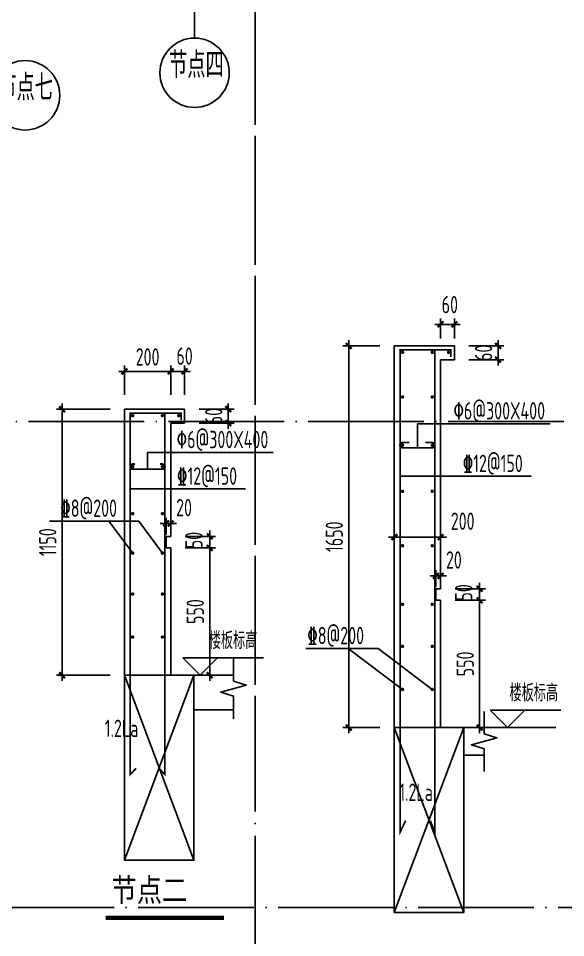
# Model space of a CAD drawing. Extents: x -765033 to 1614171, y -1073 to 729564.
# Drawn here: x 1347059 to 1356525, y 237078 to 252972 of the extents above; entities that cross this region are included whole.
import ezdxf
from ezdxf.enums import TextEntityAlignment as Align

# ---------------------------------------------------------------- set-up
doc = ezdxf.new("R2010")
doc.units = 0
doc.header["$LTSCALE"] = 1000
doc.header["$MEASUREMENT"] = 0
doc.linetypes.add('109-34 轴网$0$L1$0$$AUDIT_BAD_LTYPE1', pattern=[0])
doc.linetypes.add('DOTE', pattern=[2.42, 2, -0.2, 0.02, -0.2])
doc.layers.get('Defpoints').update_dxf_attribs({"color": 167})
for name, color, linetype in [('a-dote', 14, 'DOTE'), ('a-dote-dim', 3, 'Continuous'), ('A_STR-砼墙', 51, 'Continuous'), ('A_STR-砼柱', 51, 'Continuous'), ('s-dim', 3, 'Continuous'), ('s-rein', 1, 'Continuous'), ('s-thin', 3, 'Continuous'), ('墙柱说明', 7, 'Continuous'), ('尺寸标注-板', 3, 'Continuous'), ('楼板负筋钢筋', 1, 'Continuous')]:
    doc.layers.add(name, color=color, linetype=linetype)
doc.layers.add('楼板负筋文字', color=7, linetype='Continuous', lineweight=18)
doc.styles.add('-宋体', font='simhei.ttf', dxfattribs={"width": 0.8})
doc.styles.add('TSSD_Dimension', font='tssdeng.shx', dxfattribs={"width": 0.7, "bigfont": 'Hztxt.shx'})
doc.styles.add('TSSD_Rein', font='Tssdeng.shx', dxfattribs={"width": 0.7, "bigfont": 'Hztxt.shx'})
doc.dimstyles.new('TSSD_25_100', dxfattribs={"dimtxt": 300, "dimasz": 100, "dimexe": 100, "dimexo": 250, "dimgap": 100, "dimtad": 1, "dimdec": 0, "dimlfac": 0.25, "dimzin": 0, "dimdsep": 46, "dimtxsty": 'TSSD_Dimension', "dimblk": 'ARCHTICK', "dimblk1": 'ARCHTICK', "dimblk2": 'ARCHTICK', "dimcen": 0, "dimdle": 100, "dimclrt": 7, "dimadec": 0, "dimazin": 0, "dimtfac": 1, "dimtdec": 0, "dimtix": 1, "dimtmove": 2, "dimatfit": 3, "dimfxl": 1, "dimtolj": 1, "dimtzin": 0, "dimarcsym": 0})

# ---------------------------------------------------------------- blocks, each defined once
blk = doc.blocks.new('_ArchTick')
at = {"color": 0, "linetype": 'ByBlock', "const_width": 0.4}
blk.add_lwpolyline([(-0.5, -0.5), (0.5, 0.5)], dxfattribs=at)
blk = doc.blocks.new('*D940')
at = {"layer": 'Defpoints', "color": 0, "transparency": 16777216}
for p in [(1354602, 247310), (1355356, 247310), (1354602, 247070)]:
    blk.add_point(p, dxfattribs=at)
at = {"layer": 's-dim', "color": 0, "lineweight": -2, "transparency": 16777216}
for p, q in [((1355356, 247310), (1355356, 247410)), ((1354852, 247310), (1355456, 247310)), ((1355356, 247070), (1355356, 247310)), ((1354852, 247070), (1355456, 247070)), ((1355356, 247070), (1355356, 246970))]:
    blk.add_line(p, q, dxfattribs=at)
at = {"layer": 's-dim', "color": 0, "lineweight": -2, "transparency": 16777216, "xscale": 100, "yscale": 100, "zscale": 100}
for p, rotation in [((1355356, 247310), 270), ((1355356, 247070), 90)]:
    blk.add_blockref('_ArchTick', p, dxfattribs=dict(at, rotation=rotation))
at = {"layer": 's-dim', "color": 7, "transparency": 16777216, "insert": (1355106, 247190), "char_height": 300, "attachment_point": 5, "rotation": 90, "style": 'TSSD_Dimension'}
blk.add_mtext('\\A1;60', dxfattribs=at)
blk = doc.blocks.new('*D941')
at = {"layer": 'Defpoints', "color": 0, "transparency": 16777216}
for p in [(1352773, 247310), (1353562, 247310), (1353562, 240710)]:
    blk.add_point(p, dxfattribs=at)
at = {"layer": 's-dim', "color": 0, "lineweight": -2, "transparency": 16777216}
for p, q in [((1352773, 240610), (1352773, 247410)), ((1353312, 247310), (1352673, 247310)), ((1353312, 240710), (1352673, 240710))]:
    blk.add_line(p, q, dxfattribs=at)
at = {"layer": 's-dim', "color": 0, "lineweight": -2, "transparency": 16777216, "xscale": 100, "yscale": 100, "zscale": 100}
for p, rotation in [((1352773, 247310), 90), ((1352773, 240710), 270)]:
    blk.add_blockref('_ArchTick', p, dxfattribs=dict(at, rotation=rotation))
at = {"layer": 's-dim', "color": 7, "transparency": 16777216, "insert": (1352523, 244010), "char_height": 300, "attachment_point": 5, "rotation": 90, "style": 'TSSD_Dimension'}
blk.add_mtext('\\A1;1650', dxfattribs=at)
blk = doc.blocks.new('*D942')
at = {"layer": 'Defpoints', "color": 0, "transparency": 16777216}
for p in [(1354602, 247682), (1354362, 247190), (1354602, 247190)]:
    blk.add_point(p, dxfattribs=at)
at = {"layer": 's-dim', "color": 0, "lineweight": -2, "transparency": 16777216}
for p, q in [((1354262, 247682), (1354702, 247682)), ((1354362, 247440), (1354362, 247782)), ((1354602, 247440), (1354602, 247782))]:
    blk.add_line(p, q, dxfattribs=at)
at = {"layer": 's-dim', "color": 0, "lineweight": -2, "transparency": 16777216, "xscale": 100, "yscale": 100, "zscale": 100, "rotation": 180}
blk.add_blockref('_ArchTick', (1354362, 247682), dxfattribs=at)
at = {"layer": 's-dim', "color": 0, "lineweight": -2, "transparency": 16777216, "xscale": 100, "yscale": 100, "zscale": 100}
blk.add_blockref('_ArchTick', (1354602, 247682), dxfattribs=at)
at = {"layer": 's-dim', "color": 7, "transparency": 16777216, "insert": (1354522, 248023), "char_height": 300, "attachment_point": 5, "style": 'TSSD_Dimension'}
blk.add_mtext('\\A1;60', dxfattribs=at)
blk = doc.blocks.new('*D947')
at = {"layer": 'Defpoints', "color": 0, "transparency": 16777216}
for p in [(1354362, 244003), (1353562, 243326), (1354362, 243326)]:
    blk.add_point(p, dxfattribs=at)
at = {"layer": 's-dim', "color": 0, "lineweight": -2, "transparency": 16777216}
for p, q in [((1353462, 244003), (1354462, 244003)), ((1353562, 243576), (1353562, 244103)), ((1354362, 243576), (1354362, 244103))]:
    blk.add_line(p, q, dxfattribs=at)
at = {"layer": 's-dim', "color": 0, "lineweight": -2, "transparency": 16777216, "xscale": 100, "yscale": 100, "zscale": 100, "rotation": 180}
blk.add_blockref('_ArchTick', (1353562, 244003), dxfattribs=at)
at = {"layer": 's-dim', "color": 0, "lineweight": -2, "transparency": 16777216, "xscale": 100, "yscale": 100, "zscale": 100}
blk.add_blockref('_ArchTick', (1354362, 244003), dxfattribs=at)
at = {"layer": 's-dim', "color": 7, "transparency": 16777216, "insert": (1354744, 244278), "char_height": 300, "attachment_point": 5, "style": 'TSSD_Dimension'}
blk.add_mtext('\\A1;200', dxfattribs=at)
blk = doc.blocks.new('*D952')
at = {"layer": 'Defpoints', "color": 0, "transparency": 16777216}
for p in [(1354362, 242910), (1355038, 242910), (1354362, 240710)]:
    blk.add_point(p, dxfattribs=at)
at = {"layer": 's-dim', "color": 0, "lineweight": -2, "transparency": 16777216}
for p, q in [((1354612, 242910), (1355138, 242910)), ((1355038, 240610), (1355038, 243010)), ((1354612, 240710), (1355138, 240710))]:
    blk.add_line(p, q, dxfattribs=at)
at = {"layer": 's-dim', "color": 0, "lineweight": -2, "transparency": 16777216, "xscale": 100, "yscale": 100, "zscale": 100}
for p, rotation in [((1355038, 242910), 90), ((1355038, 240710), 270)]:
    blk.add_blockref('_ArchTick', p, dxfattribs=dict(at, rotation=rotation))
at = {"layer": 's-dim', "color": 7, "transparency": 16777216, "insert": (1354788, 241810), "char_height": 300, "attachment_point": 5, "rotation": 90, "style": 'TSSD_Dimension'}
blk.add_mtext('\\A1;550', dxfattribs=at)
blk = doc.blocks.new('*D953')
at = {"layer": 'Defpoints', "color": 0, "transparency": 16777216}
for p in [(1354362, 243110), (1355038, 243110), (1354362, 242910)]:
    blk.add_point(p, dxfattribs=at)
at = {"layer": 's-dim', "color": 0, "lineweight": -2, "transparency": 16777216}
for p, q in [((1355038, 242810), (1355038, 243210)), ((1354612, 243110), (1355138, 243110)), ((1354612, 242910), (1355138, 242910))]:
    blk.add_line(p, q, dxfattribs=at)
at = {"layer": 's-dim', "color": 0, "lineweight": -2, "transparency": 16777216, "xscale": 100, "yscale": 100, "zscale": 100}
for p, rotation in [((1355038, 243110), 90), ((1355038, 242910), 270)]:
    blk.add_blockref('_ArchTick', p, dxfattribs=dict(at, rotation=rotation))
at = {"layer": 's-dim', "color": 7, "transparency": 16777216, "insert": (1354763, 243047), "char_height": 300, "attachment_point": 5, "rotation": 90, "style": 'TSSD_Dimension'}
blk.add_mtext('\\A1;50', dxfattribs=at)
blk = doc.blocks.new('*D954')
at = {"layer": 'Defpoints', "color": 0, "transparency": 16777216}
for p in [(1354282, 243333), (1354282, 242892), (1354362, 242892)]:
    blk.add_point(p, dxfattribs=at)
at = {"layer": 's-dim', "color": 0, "lineweight": -2, "transparency": 16777216}
for p, q in [((1354282, 243142), (1354282, 243433)), ((1354362, 243142), (1354362, 243433)), ((1354282, 243333), (1354182, 243333)), ((1354362, 243333), (1354282, 243333)), ((1354362, 243333), (1354462, 243333))]:
    blk.add_line(p, q, dxfattribs=at)
at = {"layer": 's-dim', "color": 0, "lineweight": -2, "transparency": 16777216, "xscale": 100, "yscale": 100, "zscale": 100}
blk.add_blockref('_ArchTick', (1354282, 243333), dxfattribs=at)
at = {"layer": 's-dim', "color": 0, "lineweight": -2, "transparency": 16777216, "xscale": 100, "yscale": 100, "zscale": 100, "rotation": 180}
blk.add_blockref('_ArchTick', (1354362, 243333), dxfattribs=at)
at = {"layer": 's-dim', "color": 7, "transparency": 16777216, "insert": (1354592, 243608), "char_height": 300, "attachment_point": 5, "style": 'TSSD_Dimension'}
blk.add_mtext('\\A1;20', dxfattribs=at)
blk = doc.blocks.new('*D959')
at = {"layer": 'Defpoints', "color": 0, "transparency": 16777216}
for p in [(1349934, 246215), (1350689, 246215), (1349934, 245975)]:
    blk.add_point(p, dxfattribs=at)
at = {"layer": 's-dim', "color": 0, "lineweight": -2, "transparency": 16777216}
for p, q in [((1350184, 246215), (1350789, 246215)), ((1350689, 246215), (1350689, 246315)), ((1350689, 245975), (1350689, 246215)), ((1350184, 245975), (1350789, 245975)), ((1350689, 245975), (1350689, 245875))]:
    blk.add_line(p, q, dxfattribs=at)
at = {"layer": 's-dim', "color": 0, "lineweight": -2, "transparency": 16777216, "xscale": 100, "yscale": 100, "zscale": 100}
for p, rotation in [((1350689, 246215), 270), ((1350689, 245975), 90)]:
    blk.add_blockref('_ArchTick', p, dxfattribs=dict(at, rotation=rotation))
at = {"layer": 's-dim', "color": 7, "transparency": 16777216, "insert": (1350439, 246095), "char_height": 300, "attachment_point": 5, "rotation": 90, "style": 'TSSD_Dimension'}
blk.add_mtext('\\A1;60', dxfattribs=at)
blk = doc.blocks.new('*D960')
at = {"layer": 'Defpoints', "color": 0, "transparency": 16777216}
for p in [(1349934, 246869), (1349694, 246215), (1349934, 246215)]:
    blk.add_point(p, dxfattribs=at)
at = {"layer": 's-dim', "color": 0, "lineweight": -2, "transparency": 16777216}
for p, q in [((1349594, 246869), (1350034, 246869)), ((1349694, 246465), (1349694, 246969)), ((1349934, 246465), (1349934, 246969))]:
    blk.add_line(p, q, dxfattribs=at)
at = {"layer": 's-dim', "color": 0, "lineweight": -2, "transparency": 16777216, "xscale": 100, "yscale": 100, "zscale": 100, "rotation": 180}
blk.add_blockref('_ArchTick', (1349694, 246869), dxfattribs=at)
at = {"layer": 's-dim', "color": 0, "lineweight": -2, "transparency": 16777216, "xscale": 100, "yscale": 100, "zscale": 100}
blk.add_blockref('_ArchTick', (1349934, 246869), dxfattribs=at)
at = {"layer": 's-dim', "color": 7, "transparency": 16777216, "insert": (1349934, 247133), "char_height": 300, "attachment_point": 5, "style": 'TSSD_Dimension'}
blk.add_mtext('\\A1;60', dxfattribs=at)
blk = doc.blocks.new('*D961')
at = {"layer": 'Defpoints', "color": 0, "transparency": 16777216}
for p in [(1348894, 246215), (1347816, 241615), (1348894, 241615)]:
    blk.add_point(p, dxfattribs=at)
at = {"layer": 's-dim', "color": 0, "lineweight": -2, "transparency": 16777216}
for p, q in [((1348644, 246215), (1347716, 246215)), ((1347816, 246315), (1347816, 241515)), ((1348644, 241615), (1347716, 241615))]:
    blk.add_line(p, q, dxfattribs=at)
at = {"layer": 's-dim', "color": 0, "lineweight": -2, "transparency": 16777216, "xscale": 100, "yscale": 100, "zscale": 100}
for p, rotation in [((1347816, 246215), 90), ((1347816, 241615), 270)]:
    blk.add_blockref('_ArchTick', p, dxfattribs=dict(at, rotation=rotation))
at = {"layer": 's-dim', "color": 7, "transparency": 16777216, "insert": (1347566, 243915), "char_height": 300, "attachment_point": 5, "rotation": 90, "style": 'TSSD_Dimension'}
blk.add_mtext('\\A1;1150', dxfattribs=at)
blk = doc.blocks.new('*D962')
at = {"layer": 'Defpoints', "color": 0, "transparency": 16777216}
for p in [(1349694, 246869), (1348894, 246215), (1349694, 246215)]:
    blk.add_point(p, dxfattribs=at)
at = {"layer": 's-dim', "color": 0, "lineweight": -2, "transparency": 16777216}
for p, q in [((1348794, 246869), (1349794, 246869)), ((1348894, 246465), (1348894, 246969)), ((1349694, 246465), (1349694, 246969))]:
    blk.add_line(p, q, dxfattribs=at)
at = {"layer": 's-dim', "color": 0, "lineweight": -2, "transparency": 16777216, "xscale": 100, "yscale": 100, "zscale": 100, "rotation": 180}
blk.add_blockref('_ArchTick', (1348894, 246869), dxfattribs=at)
at = {"layer": 's-dim', "color": 0, "lineweight": -2, "transparency": 16777216, "xscale": 100, "yscale": 100, "zscale": 100}
blk.add_blockref('_ArchTick', (1349694, 246869), dxfattribs=at)
at = {"layer": 's-dim', "color": 7, "transparency": 16777216, "insert": (1349294, 247119), "char_height": 300, "attachment_point": 5, "style": 'TSSD_Dimension'}
blk.add_mtext('\\A1;200', dxfattribs=at)
blk = doc.blocks.new('*D963')
at = {"layer": 'Defpoints', "color": 0, "transparency": 16777216}
for p in [(1349694, 243815), (1350370, 243815), (1349694, 241615)]:
    blk.add_point(p, dxfattribs=at)
at = {"layer": 's-dim', "color": 0, "lineweight": -2, "transparency": 16777216}
for p, q in [((1350370, 241515), (1350370, 243915)), ((1349944, 243815), (1350470, 243815)), ((1349944, 241615), (1350470, 241615))]:
    blk.add_line(p, q, dxfattribs=at)
at = {"layer": 's-dim', "color": 0, "lineweight": -2, "transparency": 16777216, "xscale": 100, "yscale": 100, "zscale": 100}
for p, rotation in [((1350370, 243815), 90), ((1350370, 241615), 270)]:
    blk.add_blockref('_ArchTick', p, dxfattribs=dict(at, rotation=rotation))
at = {"layer": 's-dim', "color": 7, "transparency": 16777216, "insert": (1350120, 242715), "char_height": 300, "attachment_point": 5, "rotation": 90, "style": 'TSSD_Dimension'}
blk.add_mtext('\\A1;550', dxfattribs=at)
blk = doc.blocks.new('*D964')
at = {"layer": 'Defpoints', "color": 0, "transparency": 16777216}
for p in [(1349694, 244015), (1350370, 244015), (1349694, 243815)]:
    blk.add_point(p, dxfattribs=at)
at = {"layer": 's-dim', "color": 0, "lineweight": -2, "transparency": 16777216}
for p, q in [((1349944, 244015), (1350470, 244015)), ((1350370, 243715), (1350370, 244115)), ((1349944, 243815), (1350470, 243815))]:
    blk.add_line(p, q, dxfattribs=at)
at = {"layer": 's-dim', "color": 0, "lineweight": -2, "transparency": 16777216, "xscale": 100, "yscale": 100, "zscale": 100}
for p, rotation in [((1350370, 244015), 90), ((1350370, 243815), 270)]:
    blk.add_blockref('_ArchTick', p, dxfattribs=dict(at, rotation=rotation))
at = {"layer": 's-dim', "color": 7, "transparency": 16777216, "insert": (1350095, 243952), "char_height": 300, "attachment_point": 5, "rotation": 90, "style": 'TSSD_Dimension'}
blk.add_mtext('\\A1;50', dxfattribs=at)
blk = doc.blocks.new('*D965')
at = {"layer": 'Defpoints', "color": 0, "transparency": 16777216}
for p in [(1349614, 244238), (1349614, 243797), (1349694, 243797)]:
    blk.add_point(p, dxfattribs=at)
at = {"layer": 's-dim', "color": 0, "lineweight": -2, "transparency": 16777216}
for p, q in [((1349614, 244047), (1349614, 244338)), ((1349694, 244047), (1349694, 244338)), ((1349614, 244238), (1349514, 244238)), ((1349694, 244238), (1349614, 244238)), ((1349694, 244238), (1349794, 244238))]:
    blk.add_line(p, q, dxfattribs=at)
at = {"layer": 's-dim', "color": 0, "lineweight": -2, "transparency": 16777216, "xscale": 100, "yscale": 100, "zscale": 100}
blk.add_blockref('_ArchTick', (1349614, 244238), dxfattribs=at)
at = {"layer": 's-dim', "color": 0, "lineweight": -2, "transparency": 16777216, "xscale": 100, "yscale": 100, "zscale": 100, "rotation": 180}
blk.add_blockref('_ArchTick', (1349694, 244238), dxfattribs=at)
at = {"layer": 's-dim', "color": 7, "transparency": 16777216, "insert": (1349925, 244513), "char_height": 300, "attachment_point": 5, "style": 'TSSD_Dimension'}
blk.add_mtext('\\A1;20', dxfattribs=at)
blk = doc.blocks.new('A$C45ED3BFD')
at = {"layer": 'a-dote'}
for p, q in [((33600, 3850), (33600, 37800)), ((33600, -5600), (33600, 21350)), ((-4200, 8400), (47400, 8400)), ((-2300, 0), (47400, 0))]:
    blk.add_line(p, q, dxfattribs=at)

msp = doc.modelspace()

# ---------------------------------------------------------------- linework, layer by layer
at = {"layer": 'a-dote-dim', "color": 6}
for centre in [(1350106.6, 252031.6), (1347175.4, 251642.3)]:
    msp.add_circle(centre, 600, dxfattribs=at)
at = {"layer": 'A_STR-砼墙'}
for p, q in [((1353561.8, 247310.1), (1353561.8, 247070.1)), ((1354601.8, 247310.1), (1353561.8, 247310.1)), ((1354601.8, 247310.1), (1354601.8, 247070.1)), ((1353561.8, 247070.1), (1353561.8, 240230.1)), ((1354601.8, 247070.1), (1354361.8, 247070.1)), ((1354361.8, 247070.1), (1354361.8, 243110.1)), ((1348894.5, 246215.4), (1348894.5, 245975.4)), ((1349934.5, 246215.4), (1348894.5, 246215.4)), ((1349934.5, 246215.4), (1349934.5, 245975.4)), ((1348894.5, 245975.4), (1348894.5, 241615.4)), ((1349934.5, 245975.4), (1349694.5, 245975.4)), ((1349694.5, 245975.4), (1349694.5, 244015.4)), ((1349614.5, 244015.4), (1349694.5, 244015.4)), ((1349614.5, 243815.4), (1349614.5, 244015.4)), ((1349614.5, 243815.4), (1349694.5, 243815.4)), ((1349694.5, 243815.4), (1349694.5, 241615.4)), ((1354281.8, 243110.1), (1354361.8, 243110.1)), ((1354281.8, 242910.1), (1354281.8, 243110.1)), ((1354281.8, 242910.1), (1354361.8, 242910.1)), ((1354361.8, 242910.1), (1354361.8, 240710.1)), ((1350094.5, 241615.4), (1350780.7, 241615.4)), ((1350780.7, 241015.4), (1350094.5, 241015.4)), ((1354161.8, 240710.1), (1355115.3, 240710.1)), ((1353561.8, 240230.1), (1353561.8, 240230.1)), ((1355115.3, 240230.1), (1354761.8, 240230.1))]:
    msp.add_line(p, q, dxfattribs=at)
at = {"layer": 'A_STR-砼柱'}
for p, q in [((1348894.5, 241615.4), (1348894.5, 238415.4)), ((1350094.5, 241615.4), (1349374.5, 241615.4)), ((1350094.5, 238415.4), (1350094.5, 241015.4)), ((1353561.8, 240230.1), (1353561.8, 237510.1)), ((1354761.8, 237510.1), (1354761.8, 240230.1)), ((1348894.5, 238415.4), (1350094.5, 238415.4)), ((1353561.8, 237510.1), (1354761.8, 237510.1))]:
    msp.add_line(p, q, dxfattribs=at)
at = {"layer": 's-rein', "const_width": 30}
for points in [[(1353688.5, 247197.5, 1), (1353718.5, 247197.5, 1)], [(1354203, 247197.5, 1), (1354233, 247197.5, 1)], [(1354485, 247197.5, 1), (1354515, 247197.5, 1)], [(1353688.5, 246426.6, 1), (1353718.5, 246426.6, 1)], [(1354203, 246426.6, 1), (1354233, 246426.6, 1)], [(1349021.1, 246102.7, 1), (1349051.1, 246102.7, 1)], [(1349535.6, 246102.7, 1), (1349565.6, 246102.7, 1)], [(1349817.7, 246102.7, 1), (1349847.7, 246102.7, 1)], [(1353688.5, 245592, 1), (1353718.5, 245592, 1)], [(1354203, 245592, 1), (1354233, 245592, 1)], [(1349021.1, 245221.8, 1), (1349051.1, 245221.8, 1)], [(1349535.6, 245221.8, 1), (1349565.6, 245221.8, 1)], [(1353688.5, 244795.4, 1), (1353718.5, 244795.4, 1)], [(1354203, 244795.4, 1), (1354233, 244795.4, 1)], [(1349021.1, 244408.4, 1), (1349051.1, 244408.4, 1)], [(1349535.6, 244408.4, 1), (1349565.6, 244408.4, 1)], [(1353688.5, 243853.6, 1), (1353718.5, 243853.6, 1)], [(1354203, 243853.6, 1), (1354233, 243853.6, 1)], [(1349021.1, 243726, 1), (1349051.1, 243726, 1)], [(1349535.6, 243726, 1), (1349565.6, 243726, 1)], [(1349021.1, 243018.4, 1), (1349051.1, 243018.4, 1)], [(1349535.6, 243018.4, 1), (1349565.6, 243018.4, 1)], [(1353688.5, 242840.7, 1), (1353718.5, 242840.7, 1)], [(1354203, 242840.7, 1), (1354233, 242840.7, 1)], [(1349021.1, 242274.2, 1), (1349051.1, 242274.2, 1)], [(1349535.6, 242274.2, 1), (1349565.6, 242274.2, 1)], [(1353688.5, 242113.1, 1), (1353718.5, 242113.1, 1)], [(1354203, 242113.1, 1), (1354233, 242113.1, 1)], [(1353688.5, 241368.9, 1), (1353718.5, 241368.9, 1)], [(1354203, 241368.9, 1), (1354233, 241368.9, 1)]]:
    msp.add_lwpolyline(points, format="xyb", close=True, dxfattribs=at)
for points in [[(1353823.5, 245637), (1353703.5, 245637, 1), (1353703.5, 245547), (1354218, 245547, 1), (1354218, 245637), (1354098, 245637)], [(1349077.9, 245266.8), (1349036.1, 245266.8, 1), (1349036.1, 245176.8), (1349550.6, 245176.8, 1), (1349550.6, 245266.8), (1349508.8, 245266.8)]]:
    msp.add_lwpolyline(points, format="xyb", dxfattribs=at)
at = {"layer": 's-thin'}
for p, q in [((1350206.1, 241615.4), (1349906.1, 241915.4)), ((1349906.1, 241915.4), (1350506.1, 241915.4)), ((1350206.1, 241615.4), (1350506.1, 241915.4)), ((1350506.1, 241915.4), (1351298.5, 241915.4)), ((1355522.2, 240710.1), (1355222.2, 241010.1)), ((1355222.2, 241010.1), (1356442.3, 241010.1)), ((1355522.2, 240710.1), (1355822.2, 241010.1)), ((1355137.6, 240710.1), (1356357.6, 240710.1))]:
    msp.add_line(p, q, dxfattribs=at)
for points in [[(1350780.7, 240863.1), (1350780.7, 241253.1), (1350560.7, 241323.1), (1351000.7, 241443.1), (1350780.7, 241513.1), (1350780.7, 241903.1)], [(1355115.3, 239950.1), (1355115.3, 240340.1), (1354895.3, 240410.1), (1355335.3, 240530.1), (1355115.3, 240600.1), (1355115.3, 240990.1)]]:
    msp.add_lwpolyline(points, dxfattribs=at)
at = {"layer": '墙柱说明', "ltscale": 1000, "const_width": 75}
msp.add_lwpolyline([(1348567.6, 237421), (1350615.4, 237421)], dxfattribs=at)
at = {"layer": '尺寸标注-板', "color": 6}
msp.add_line((1350106.6, 254717.7), (1350106.6, 252631.6), dxfattribs=at)
at = {"layer": '尺寸标注-板'}
for p, q in [((1353960.7, 245547), (1353960.7, 245963.6)), ((1353960.7, 245963.6), (1356254.8, 245963.6)), ((1349293.3, 245176.8), (1349293.3, 245466.6)), ((1349293.3, 245466.6), (1351467.4, 245466.6)), ((1353661.8, 245054.2), (1355931.1, 245054.2)), ((1348994.5, 244835.5), (1350990, 244835.5)), ((1349139.9, 244280.3), (1347596.7, 244280.3)), ((1349036.1, 243726), (1348625.4, 244280.3)), ((1349550.6, 243726), (1349139.9, 244280.3)), ((1353279.8, 242078.1), (1352033.6, 242078.1)), ((1353703.5, 241368.9), (1352765.3, 242078.1)), ((1354218, 241368.9), (1353279.8, 242078.1)), ((1348894.5, 238415.4), (1350094.5, 241615.4)), ((1350094.5, 238415.4), (1348894.5, 241615.4)), ((1353561.8, 237510.1), (1354761.8, 240710.1)), ((1354761.8, 237510.1), (1353561.8, 240710.1))]:
    msp.add_line(p, q, dxfattribs=at)
for points in [[(1348894.5, 238415.4), (1350094.5, 238415.4), (1350094.5, 241615.4), (1348894.5, 241615.4)], [(1353561.8, 237510.1), (1354761.8, 237510.1), (1354761.8, 240710.1), (1353561.8, 240710.1)]]:
    msp.add_lwpolyline(points, close=True, dxfattribs=at)
at = {"layer": '楼板负筋钢筋', "const_width": 30}
for points in [[(1353758.3, 239101.1), (1353661.8, 238901.1), (1353661.8, 238901.1), (1353661.8, 247239.5), (1354541.2, 247239.5), (1354541.2, 247114.7)], [(1354184.1, 239101.1), (1354261.8, 238901.1), (1354261.8, 247239.5), (1353704.9, 247239.5), (1353704.9, 247239.5)], [(1349096.3, 240005.1), (1348994.5, 239899.1), (1348994.5, 246144.7), (1349873.8, 246144.7), (1349873.8, 246019.9)], [(1349488.4, 240005.1), (1349594.5, 239899.1), (1349594.5, 246144.7), (1349061.4, 246144.7), (1349061.4, 246144.7)]]:
    msp.add_lwpolyline(points, dxfattribs=at)

# ---------------------------------------------------------------- block references
at = {"layer": 's-dim', "linetype": '109-34 轴网$0$L1$0$$AUDIT_BAD_LTYPE1'}
msp.add_blockref('A$C45ED3BFD', (1317553.9, 237600), dxfattribs=at)

# ---------------------------------------------------------------- texts
at = {"layer": '墙柱说明'}
for s, height, style, width, p in [('%%1306@300X400', 300, 'TSSD_Rein', 0.7, (1354585.4, 246036.7)), ('%%1306@300X400', 300, 'TSSD_Rein', 0.7, (1349798, 245539.7)), ('%%13212@150', 300, 'TSSD_Rein', 0.7, (1354745.9, 245127.3)), ('%%13212@150', 300, 'TSSD_Rein', 0.7, (1349803.7, 244908.6)), ('%%1328@200', 300, 'TSSD_Rein', 0.7, (1347784.7, 244353.4)), ('%%1328@200', 300, 'TSSD_Rein', 0.7, (1352058, 242151.2)), ('1.2La', 300, 'TSSD_Rein', 0.7, (1348552.4, 240546.2)), ('1.2La', 300, 'TSSD_Rein', 0.7, (1353647.2, 239440.6)), ('节点二', 400, '-宋体', 0.8, (1348670.7, 237701))]:
    msp.add_text(s, height=height, dxfattribs=dict(at, style=style, width=width)).set_placement(p)
at = {"layer": '墙柱说明', "style": 'TSSD_Rein', "width": 0.7}
for p in [(1351192, 241975.4), (1356394.5, 241070.1)]:
    msp.add_text('楼板标高', height=300, dxfattribs=at).set_placement(p, align=Align.BOTTOM_RIGHT)
at = {"layer": '楼板负筋文字', "linetype": 'Continuous', "style": 'TSSD_Rein', "width": 0.7}
for s, p in [('节点四', (1349666.1, 251806.9)), ('节点七', (1346712.6, 251417.6))]:
    msp.add_text(s, height=450, dxfattribs=at).set_placement(p, align=Align.BOTTOM_LEFT)

# ---------------------------------------------------------------- dimensions: what is measured, and where the dimension line sits
at = {"layer": 's-dim'}
for base, p1, p2, picture, middle in [((1354601.8, 247681.7), (1354361.8, 247190.1), (1354601.8, 247190.1), '*D942', (1354521.9, 248022.6)), ((1349934.5, 246869), (1349694.5, 246215.4), (1349934.5, 246215.4), '*D960', (1349934.5, 247132.6)), ((1349614.5, 244238), (1349694.5, 243796.8), (1349614.5, 243796.8), '*D965', (1349925, 244513)), ((1354361.8, 244002.7), (1353561.8, 243326.2), (1354361.8, 243326.2), '*D947', (1354744.4, 244277.7)), ((1354281.8, 243332.8), (1354361.8, 242891.5), (1354281.8, 242891.5), '*D954', (1354592.4, 243607.8))]:
    dim = msp.add_linear_dim(base=base, p1=p1, p2=p2, dimstyle='TSSD_25_100', dxfattribs=at)
    dim.commit()
    dim.dimension.update_dxf_attribs({"geometry": picture, "text_midpoint": middle, "dimtype": 160})
for base, p1, p2, picture, middle in [((1352773, 247310.1), (1353561.8, 240710.1), (1353561.8, 247310.1), '*D941', (1352523, 244010.1)), ((1355356.1, 247310.1), (1354601.8, 247070.1), (1354601.8, 247310.1), '*D940', (1355106.1, 247190.1)), ((1347816.4, 241615.4), (1348894.5, 246215.4), (1348894.5, 241615.4), '*D961', (1347566.4, 243915.4)), ((1350688.7, 246215.4), (1349934.5, 245975.4), (1349934.5, 246215.4), '*D959', (1350438.7, 246095.4)), ((1350370.2, 243815.4), (1349694.5, 241615.4), (1349694.5, 243815.4), '*D963', (1350120.2, 242715.4)), ((1355037.6, 242910.1), (1354361.8, 240710.1), (1354361.8, 242910.1), '*D952', (1354787.6, 241810.1))]:
    dim = msp.add_linear_dim(base=base, p1=p1, p2=p2, angle=90, dimstyle='TSSD_25_100', dxfattribs=at)
    dim.commit()
    dim.dimension.update_dxf_attribs({"geometry": picture, "text_midpoint": middle})
dim = msp.add_linear_dim(base=(1349694.5, 246869), p1=(1348894.5, 246215.4), p2=(1349694.5, 246215.4), dimstyle='TSSD_25_100', dxfattribs=at)
dim.commit()
dim.dimension.update_dxf_attribs({"geometry": '*D962', "text_midpoint": (1349294.5, 247119)})
for base, p1, p2, picture, middle in [((1350370.2, 244015.4), (1349694.5, 243815.4), (1349694.5, 244015.4), '*D964', (1350095.2, 243952.1)), ((1355037.6, 243110.1), (1354361.8, 242910.1), (1354361.8, 243110.1), '*D953', (1354762.6, 243046.8))]:
    dim = msp.add_linear_dim(base=base, p1=p1, p2=p2, angle=90, dimstyle='TSSD_25_100', dxfattribs=at)
    dim.commit()
    dim.dimension.update_dxf_attribs({"geometry": picture, "text_midpoint": middle, "dimtype": 160})

doc.saveas('drawing.dxf')
